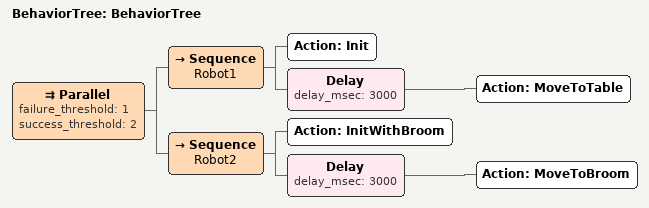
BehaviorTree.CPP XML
<?xml version="1.0"?>
<root main_tree_to_execute="BehaviorTree">
    <BehaviorTree ID="BehaviorTree">
        <Parallel failure_threshold="1" success_threshold="2">
            <Sequence name="Robot1">
                <Action ID="Init"/>
                <Delay delay_msec="3000">
                  <Action ID="MoveToTable"/>
                </Delay>
            </Sequence>
            <Sequence name="Robot2">
                <Action ID="InitWithBroom"/>
                <Delay delay_msec="3000">
                  <Action ID="MoveToBroom"/>
                </Delay>
            </Sequence>
        </Parallel>
    </BehaviorTree>
</root>
